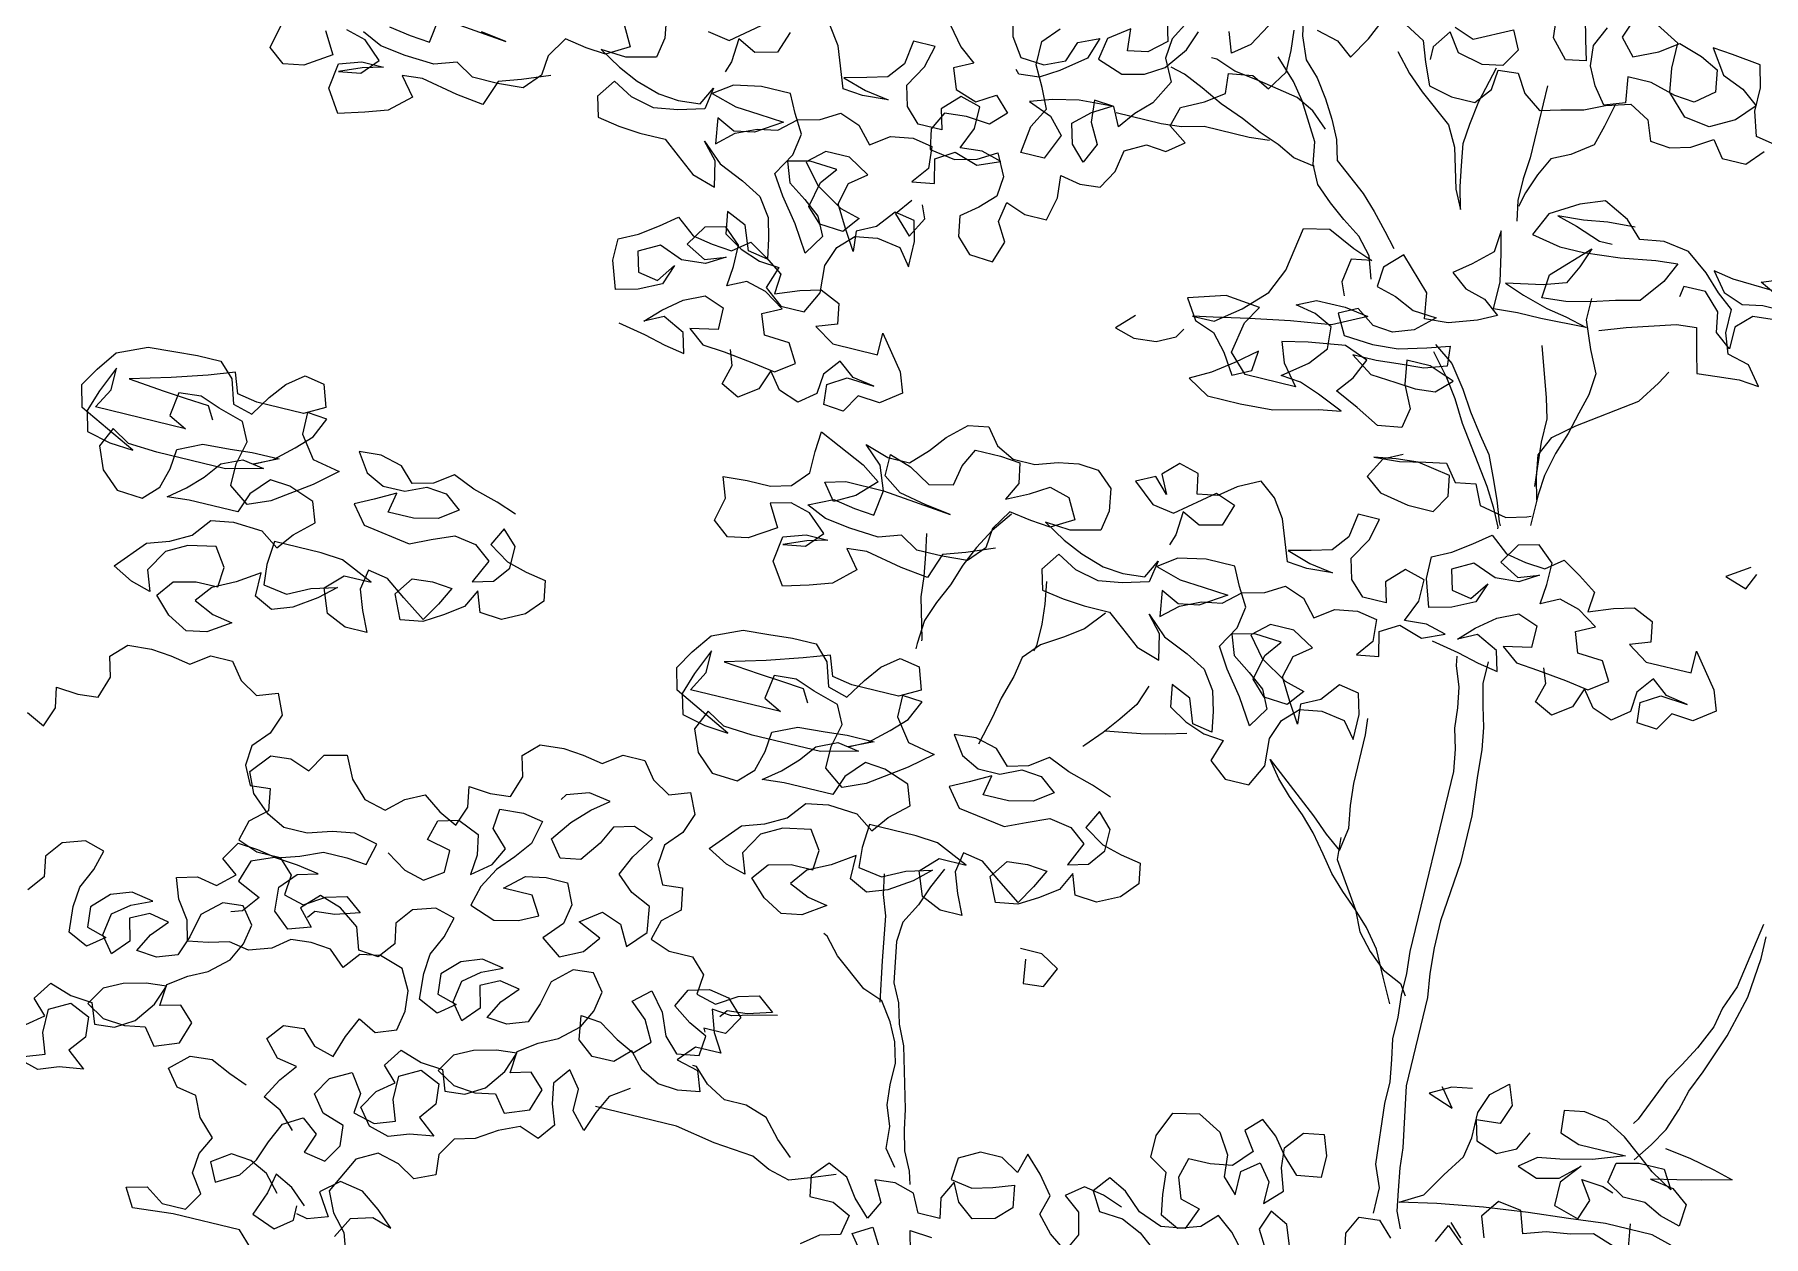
# Model space of a CAD drawing. Header units: inches. Extents: x 350994 to 353538, y 1581369 to 1583842.
# Drawn here: x 351456.239 to 351457.759, y 1582859.574 to 1582860.631 of the extents above; entities that cross this region are included whole.
import ezdxf

# ---------------------------------------------------------------- set-up
doc = ezdxf.new("R2010")
doc.units = ezdxf.units.IN
doc.header["$MEASUREMENT"] = 0
doc.linetypes.add('1', pattern=[0])
doc.layers.add('TREE', color=81, linetype='1')

# ---------------------------------------------------------------- blocks, each defined once
blk = doc.blocks.new('TREE_4')
at = {"color": 94}
for points in [[(-1063.2, 7664), (-1040, 7635), (-1014, 7614.8), (-1043, 7600.4), (-1031.4, 7568.5), (-996.8, 7556.9), (-967.8, 7574.3), (-944.7, 7551.1), (-967.9, 7528), (-1005.4, 7530.9), (-1040.1, 7528.1), (-1054.6, 7499.2), (-1048.9, 7467.4), (-1008.4, 7461.5), (-973.7, 7470.2), (-944.8, 7487.5), (-927.5, 7452.8), (-930.4, 7421), (-953.5, 7397.9), (-979.6, 7377.7), (-973.8, 7345.9), (-950.7, 7322.7), (-913.1, 7319.8), (-901.5, 7354.5), (-918.8, 7383.4), (-913, 7415.2), (-881.2, 7403.6), (-846.5, 7403.6), (-837.8, 7441.1), (-840.7, 7475.8), (-808.9, 7470), (-777.1, 7472.9), (-759.7, 7501.8), (-753.9, 7536.5), (-722.1, 7553.8), (-690.3, 7550.9), (-664.2, 7571.1), (-693.1, 7591.4), (-684.4, 7623.2), (-649.7, 7640.5), (-620.8, 7660.7), (-623.6, 7692.5), (-586.1, 7698.2), (-557.2, 7683.8), (-536.9, 7715.5), (-536.9, 7750.2), (-539.7, 7782)], [(-505, 7790.7), (-470.3, 7782), (-444.3, 7761.7), (-424.1, 7796.4), (-409.6, 7828.2)], [(-372, 7831), (-340.2, 7813.7), (-328.7, 7781.9), (-314.2, 7747.1), (-276.7, 7738.4), (-239.1, 7738.4), (-218.8, 7764.4), (-215.9, 7796.2), (-184.1, 7799.1), (-166.8, 7770.1), (-137.9, 7749.9), (-106, 7758.5), (-71.3, 7767.2), (-39.5, 7781.6), (-1.9, 7793.1), (29.9, 7775.7), (41.4, 7743.9), (73.2, 7741), (105, 7749.7), (136.8, 7769.9), (157, 7743.8), (194.6, 7743.8), (217.8, 7769.8)], [(232.3, 7784.2), (200.5, 7790), (188.9, 7827.6), (189, 7865.2), (180.3, 7899.9), (134.1, 7905.8), (102.3, 7908.7), (128.3, 7871.1), (162.9, 7856.6), (188.9, 7836.3), (162.9, 7807.4), (125.3, 7787.2), (84.8, 7793), (53, 7824.9), (47.3, 7862.5), (47.3, 7902.9), (9.8, 7923.2)], [(-27.8, 7923.3), (-39.4, 7891.5), (-16.3, 7865.4), (21.3, 7882.7), (50.2, 7902.9), (87.8, 7891.3), (116.7, 7876.9), (122.4, 7842.2), (93.5, 7819.1), (61.7, 7822), (21.2, 7833.6), (-16.3, 7833.6), (-10.6, 7793.1), (-42.4, 7781.6), (-62.6, 7807.6), (-77.1, 7836.6), (-79.9, 7868.4), (-65.4, 7900.2)], [(-103, 7908.9), (-94.4, 7874.2), (-85.7, 7842.3), (-117.5, 7836.6), (-143.5, 7865.5), (-146.4, 7900.2)], [(-296.8, 7845.4), (-265, 7833.8), (-207.1, 7862.7), (-192.7, 7833.8), (-210.1, 7804.9), (-241.9, 7799.1), (-282.4, 7807.8), (-302.6, 7836.8), (-322.8, 7807.9), (-322.9, 7787.6)], [(-736.4, 7750.4), (-727.7, 7718.6), (-753.8, 7695.5), (-785.6, 7689.8), (-788.4, 7724.4), (-820.3, 7701.3), (-826.1, 7666.7), (-785.6, 7652.2), (-750.9, 7660.8), (-722, 7678.1), (-695.9, 7712.8), (-684.3, 7744.6)], [(-580.2, 7779.2), (-600.5, 7744.5), (-626.5, 7724.3), (-638, 7756.1)], [(-704.5, 7756.2), (-721.9, 7724.4), (-724.8, 7692.6), (-707.5, 7657.9), (-727.8, 7620.3), (-751, 7597.2), (-771.2, 7571.2), (-785.6, 7600.1), (-817.4, 7603), (-814.6, 7568.3), (-797.3, 7536.5), (-811.8, 7504.7), (-834.9, 7527.9), (-843.5, 7559.7), (-817.5, 7582.8), (-788.5, 7600.1), (-840.6, 7597.3), (-881.1, 7588.6), (-915.8, 7577.1), (-878.2, 7562.6), (-855.1, 7536.6), (-872.5, 7496.1), (-910.1, 7496.1), (-904.2, 7539.5), (-886.9, 7571.3), (-901.3, 7603.1), (-918.6, 7634.9), (-918.6, 7672.5), (-895.4, 7698.5)], [(-973.5, 7704.4), (-964.8, 7669.7), (-944.6, 7640.7), (-907, 7637.8), (-875.2, 7652.2), (-863.6, 7684), (-831.8, 7698.5), (-843.4, 7663.8), (-881, 7634.9), (-910, 7617.6), (-941.8, 7614.7), (-947.5, 7620.5)], [(-531, 7808.1), (-525.3, 7776.3), (-510.8, 7741.5), (-487.7, 7718.4), (-467.5, 7689.5), (-450.2, 7660.5), (-435.8, 7631.6), (-427.1, 7599.8), (-375.1, 7559.3), (-352, 7536.1), (-328.9, 7510.1), (-308.7, 7486.9)], [(-374.9, 7787.7), (-348.9, 7758.7), (-322.9, 7735.6), (-270.9, 7695.1), (-253.6, 7663.2), (-236.3, 7599.6), (-221.9, 7570.7), (-230.5, 7605.4), (-236.3, 7637.2), (-242, 7671.9), (-239.1, 7703.7), (-233.3, 7741.3), (-218.8, 7799.1)], [(-134.9, 7790.4), (-135, 7674.7), (-138, 7640), (-138, 7605.3), (-132.2, 7573.5)], [(-25.1, 7787.4), (-33.8, 7749.8), (-42.5, 7718), (-74.3, 7694.9), (-103.2, 7680.5), (-117.7, 7651.6), (-129.3, 7619.8), (-135.1, 7596.6)], [(-331.9, 7432), (-343.4, 7466.7), (-366.5, 7492.8), (-395.4, 7513), (-421.4, 7533.3), (-447.4, 7556.4), (-461.8, 7585.4), (-467.6, 7620.1), (-502.2, 7677.9), (-522.4, 7704), (-554.2, 7735.8)], [(-456, 7643.2), (-482, 7666.3), (-510.9, 7680.8), (-542.7, 7686.6), (-577.4, 7692.5), (-615, 7698.3), (-646.8, 7709.9), (-655.4, 7709.9)], [(-458.9, 7582.5), (-493.6, 7588.3), (-522.5, 7602.8), (-554.3, 7614.4), (-586.1, 7628.9), (-623.7, 7643.3), (-658.4, 7660.7), (-690.2, 7675.2), (-713.3, 7681)], [(-1651.4, 7441.4), (-1694.8, 7424.1), (-1729.5, 7412.6), (-1744, 7372.1), (-1787.4, 7377.9), (-1845.2, 7389.6), (-1877, 7386.7), (-1853.9, 7357.8), (-1885.7, 7328.9), (-1920.4, 7317.3), (-1960.9, 7305.8), (-1984, 7340.5), (-1978.2, 7381), (-1943.5, 7392.5), (-1908.8, 7392.5), (-1940.6, 7383.9), (-1975.3, 7369.4), (-1940.6, 7375.2), (-1917.5, 7401.2), (-1946.4, 7427.2), (-1978.2, 7435.9)], [(-2010, 7427.3), (-1989.8, 7392.6), (-2030.3, 7366.6), (-2062.1, 7360.8), (-2088.1, 7381.1), (-2079.4, 7418.7)], [(-1842.2, 7487.9), (-1732.4, 7476.2), (-1772.8, 7482)], [(-1558.8, 7545.4), (-1541.5, 7513.6), (-1576.2, 7493.4), (-1608, 7496.3), (-1642.7, 7502.1), (-1663, 7470.3), (-1665.9, 7438.5), (-1689, 7412.5), (-1729.5, 7409.7), (-1770, 7409.7), (-1798.9, 7427.1), (-1833.6, 7415.6), (-1879.9, 7418.5), (-1920.3, 7424.3), (-1952.1, 7438.8)], [(-1914.5, 7456.1), (-1879.8, 7450.3), (-1848, 7447.4), (-1842.2, 7487.9)], [(-1498.1, 7574.3), (-1492.3, 7539.6), (-1498.1, 7507.8), (-1544.4, 7496.3), (-1584.9, 7499.2), (-1550.2, 7478.9), (-1518.4, 7464.4), (-1480.8, 7452.8), (-1449, 7449.9), (-1414.3, 7452.8), (-1399.9, 7481.7), (-1405.7, 7447), (-1446.2, 7435.5), (-1483.8, 7429.7), (-1521.3, 7438.4), (-1553.1, 7455.8), (-1573.4, 7426.9), (-1564.7, 7395.1), (-1530, 7389.3), (-1495.4, 7386.3), (-1454.9, 7386.3), (-1428.9, 7366), (-1400, 7342.9), (-1362.4, 7331.3), (-1371, 7371.8), (-1394.1, 7397.8), (-1362.4, 7368.9), (-1321.9, 7351.5), (-1290.1, 7334.1), (-1269.9, 7305.2), (-1261.3, 7273.4), (-1255.5, 7241.6), (-1287.3, 7247.4), (-1301.7, 7285), (-1333.5, 7299.5), (-1327.8, 7264.8), (-1298.9, 7247.4), (-1267.1, 7235.8), (-1235.3, 7232.9), (-1246.9, 7198.2), (-1218, 7175), (-1180.4, 7175), (-1163, 7209.7), (-1165.9, 7253), (-1154.3, 7284.8), (-1131.1, 7307.9), (-1096.4, 7313.7), (-1058.8, 7307.9), (-1038.6, 7281.8), (-1038.6, 7322.3), (-1047.2, 7354.1), (-1079, 7359.9), (-1102.2, 7331.1), (-1131.1, 7316.6), (-1128.3, 7284.8), (-1148.5, 7316.6), (-1168.7, 7351.4), (-1160, 7386), (-1133.9, 7406.3), (-1168.6, 7426.5), (-1206.2, 7426.6), (-1232.2, 7403.5), (-1206.2, 7371.6), (-1162.9, 7345.6), (-1131.1, 7336.9), (-1151.4, 7310.9), (-1188.9, 7313.8), (-1212.1, 7336.9), (-1203.3, 7377.4), (-1183.1, 7403.4), (-1226.4, 7406.3), (-1261.1, 7397.7), (-1249.6, 7365.9), (-1220.7, 7345.6), (-1194.7, 7325.4), (-1180.3, 7296.4), (-1200.6, 7264.6), (-1226.5, 7305.1), (-1255.4, 7342.8), (-1275.6, 7374.6), (-1255.4, 7409.3), (-1249.5, 7443.9), (-1266.9, 7472.9), (-1281.3, 7501.8), (-1327.6, 7501.8), (-1370.9, 7493.2), (-1399.9, 7473), (-1359.4, 7461.4), (-1321.8, 7458.5), (-1281.3, 7455.5), (-1321.8, 7429.6), (-1353.6, 7423.8), (-1382.5, 7438.3), (-1376.8, 7397.8), (-1350.8, 7420.9), (-1318.9, 7435.3), (-1287.1, 7441.1), (-1261.1, 7464.2), (-1226.4, 7472.8), (-1197.5, 7490.2), (-1165.7, 7478.6), (-1142.6, 7452.5), (-1113.6, 7472.7), (-1078.9, 7478.5), (-1047.1, 7472.7), (-1044.3, 7438), (-1064.5, 7412), (-1029.8, 7417.7), (-1038.5, 7455.3), (-1009.5, 7472.6), (-972, 7461), (-937.3, 7475.5), (-969, 7484.2), (-1003.7, 7481.3), (-989.3, 7516), (-989.2, 7550.7), (-1021, 7559.4), (-1047.1, 7533.4), (-1038.4, 7501.6), (-1076, 7501.6), (-1099.1, 7524.8), (-1107.8, 7556.6), (-1087.5, 7591.3), (-1078.8, 7625.9), (-1113.5, 7626), (-1119.3, 7588.4), (-1139.6, 7562.4), (-1171.4, 7553.7), (-1206.1, 7545.1), (-1168.5, 7533.5), (-1130.9, 7527.7), (-1171.4, 7524.8), (-1203.2, 7527.8), (-1226.3, 7591.4), (-1246.5, 7620.3)], [(-1428.7, 7565.5), (-1394, 7559.7), (-1336.1, 7605.9)], [(-1304.3, 7594.3), (-1315.9, 7559.7), (-1350.6, 7551), (-1379.5, 7565.5), (-1382.5, 7527.9), (-1388.3, 7510.6)], [(32.4, 7437.5), (72.9, 7451.9), (148.1, 7474.9), (179.9, 7477.8), (188.6, 7440.2), (197.2, 7408.4), (229, 7411.3), (263.7, 7414.1), (295.5, 7411.2), (272.4, 7440.1), (237.7, 7448.8), (226.2, 7480.7), (226.2, 7518.2), (200.2, 7538.5), (174.2, 7564.5), (139.6, 7590.6), (99.1, 7596.4), (61.5, 7590.7), (35.5, 7616.7), (-5, 7637), (-42.6, 7622.6), (-86, 7596.6), (-103.3, 7559), (-57.1, 7550.3), (-19.5, 7550.3), (38.3, 7556), (93.3, 7564.6), (128, 7567.5), (113.5, 7535.7), (84.5, 7498.1), (46.9, 7489.5), (9.3, 7478), (-28.2, 7469.3), (-65.8, 7466.5), (-62.9, 7504), (-7.9, 7558.9), (-19.5, 7527.1), (-34, 7498.2), (-68.7, 7486.7), (-126.5, 7475.2), (-94.8, 7463.6), (-54.3, 7452), (-22.5, 7446.2), (12.2, 7437.5), (-60.1, 7434.7), (-97.7, 7434.7), (-135.3, 7431.8), (-135.2, 7475.2), (-143.9, 7518.6), (-152.5, 7553.3), (-155.4, 7518.6), (-184.4, 7492.6), (-210.4, 7472.4), (-184.4, 7452.1), (-152.6, 7443.4), (-126.6, 7423.1), (-155.5, 7408.7), (-198.9, 7394.3), (-236.5, 7391.4), (-242.2, 7431.9), (-291.3, 7481.1), (-317.4, 7455.1), (-320.3, 7423.3), (-288.5, 7414.6), (-256.7, 7400.1), (-219.1, 7397.2), (-248.1, 7371.2), (-279.9, 7359.7), (-311.7, 7362.6), (-340.6, 7382.9), (-369.5, 7368.4), (-352.2, 7336.6), (-305.9, 7333.7), (-265.5, 7336.5), (-222.1, 7348.1), (-187.4, 7359.6), (-184.5, 7327.8), (-219.2, 7316.3), (-259.7, 7313.4), (-294.4, 7310.5), (-332, 7310.6), (-297.3, 7287.4), (-256.8, 7284.5), (-225, 7281.6), (-193.2, 7284.4), (-170.1, 7307.5), (-210.5, 7322), (-248.1, 7322.1), (-242.4, 7284.5), (-225.1, 7249.8), (-230.9, 7218), (-268.5, 7212.2), (-306, 7232.5), (-343.6, 7249.9), (-323.3, 7275.9), (-308.9, 7307.7), (-346.4, 7322.2), (-404.3, 7313.5), (-444.7, 7304.9), (-433.2, 7273.1), (-407.2, 7241.3), (-488.2, 7241.3), (-517.1, 7270.3), (-508.3, 7319.4), (-491, 7348.3), (-545.9, 7354.1), (-603.7, 7336.8), (-583.5, 7305), (-551.7, 7293.4), (-528.6, 7267.4), (-508.4, 7235.6), (-479.5, 7250), (-476.6, 7281.8), (-508.4, 7255.8), (-540.2, 7232.7), (-572, 7215.4), (-537.4, 7195.1), (-485.3, 7195.1), (-433.3, 7197.9), (-363.9, 7215.2), (-329.2, 7220.9), (-369.6, 7238.3), (-401.4, 7249.9), (-433.2, 7252.8), (-395.6, 7281.7), (-372.5, 7310.6), (-375.3, 7345.3), (-404.2, 7359.8), (-436, 7365.6), (-407.1, 7380), (-360.8, 7380), (-323.2, 7374.2), (-375.3, 7348.2), (-438.9, 7339.6), (-502.5, 7328.1), (-557.5, 7316.6), (-589.3, 7310.8), (-554.6, 7310.8), (-517, 7339.7), (-482.3, 7374.3), (-464.9, 7414.8), (-453.3, 7484.2), (-412.8, 7492.8), (-369.4, 7472.5), (-337.6, 7460.9), (-369.4, 7455.2), (-375.2, 7417.6), (-366.6, 7397.3)], [(-537, 7605.7), (-568.8, 7602.8), (-641.1, 7602.9), (-675.8, 7594.2), (-707.6, 7591.4), (-779.9, 7591.4)], [(49.9, 7608), (6.6, 7605.2), (-31, 7599.4), (-71.5, 7596.6), (-39.7, 7587.9), (0.8, 7573.4), (21, 7573.4)], [(281.2, 7561.6), (217.6, 7564.5), (185.8, 7570.3), (208.9, 7541.4), (240.7, 7529.8), (272.5, 7535.5), (307.2, 7535.5)], [(295.7, 7552.9), (261, 7570.2), (298.6, 7584.7)], [(298.5, 7518.2), (260.9, 7515.3), (237.8, 7492.2), (237.7, 7457.5), (211.7, 7477.8), (206, 7509.6), (180, 7535.6), (145.3, 7535.7), (142.4, 7518.3)], [(9.4, 7483.7), (9.3, 7449), (26.6, 7405.7), (43.9, 7370.9), (41, 7336.3), (32.3, 7304.5), (23.6, 7269.8), (12, 7235.1), (3.3, 7197.5), (0.4, 7165.7), (0.3, 7116.6)], [(0.4, 7157), (-8.3, 7191.7), (-14, 7226.4), (0.5, 7258.2), (32.3, 7284.2), (119.1, 7344.9), (142.3, 7379.5), (153.8, 7399.8)], [(-1057.6, 7383.5), (-1077.9, 7357.5), (-1049, 7328.6), (-1031.6, 7360.4), (-1040.3, 7380.6)], [(-48.6, 7394.2), (-22.6, 7316.1), (-14, 7284.3), (-14, 7246.7), (-11.1, 7209.1), (-8.3, 7177.3)], [(-210.5, 7356.7), (-178.7, 7333.6), (-152.7, 7298.8), (-132.5, 7267), (-109.4, 7235.2), (-89.2, 7209.2), (-74.8, 7177.3), (-60.3, 7142.6), (-48.8, 7110.8), (-45.9, 7105)], [(-210.5, 7345.2), (-181.6, 7310.4), (-161.4, 7281.5), (-141.2, 7246.8), (-80.6, 7160), (-63.3, 7131.1), (-48.8, 7102.1), (-48.8, 7099.3)], [(-676.1, 7290.7), (-702.1, 7264.7), (-670.3, 7256), (-635.6, 7258.8), (-606.7, 7273.2), (-598, 7287.7)], [(500.1, 6595.7), (482.6, 6491.6), (468.1, 6454), (462.3, 6422.2), (444.9, 6384.6), (427.6, 6352.9), (410.2, 6324), (381.2, 6254.6), (375.4, 6245.9)], [(-1458, 7090.7), (-1414.6, 7082), (-1379.9, 7073.3), (-1348.1, 7067.5), (-1356.8, 7099.3), (-1391.5, 7116.7), (-1420.4, 7102.3), (-1397.2, 7125.4), (-1368.3, 7148.5), (-1336.5, 7162.9), (-1304.7, 7151.3), (-1304.7, 7116.6), (-1348.1, 7108), (-1322.1, 7087.7), (-1287.4, 7084.8), (-1241.2, 7079), (-1203.6, 7073.2), (-1174.6, 7093.4), (-1192, 7122.3), (-1232.4, 7125.2), (-1244, 7157), (-1215, 7171.5), (-1246.8, 7191.7), (-1278.6, 7200.4), (-1307.6, 7186), (-1304.6, 7217.8), (-1304.6, 7252.5), (-1330.6, 7275.7), (-1362.4, 7267), (-1382.7, 7235.2), (-1350.9, 7217.9), (-1319.1, 7229.4), (-1348, 7212.1), (-1385.6, 7209.2), (-1423.2, 7223.7), (-1455, 7206.4), (-1446.3, 7174.6), (-1414.5, 7168.8), (-1394.3, 7197.7), (-1405.9, 7165.9), (-1440.6, 7148.5), (-1475.3, 7139.9), (-1489.7, 7183.3), (-1489.7, 7218), (-1460.7, 7232.4), (-1431.8, 7252.6), (-1405.8, 7272.8), (-1376.9, 7249.7), (-1345.1, 7243.9), (-1313.3, 7240.9), (-1287.2, 7261.2), (-1258.3, 7243.8), (-1229.5, 7223.5), (-1232.4, 7191.7), (-1194.8, 7206.1), (-1163, 7214.8), (-1131.2, 7200.3), (-1125.4, 7168.5), (-1157.2, 7157), (-1125.4, 7136.7), (-1053.2, 7136.6), (-1053.1, 7171.3), (-1012.7, 7119.2), (-1001.2, 7087.4), (-1033, 7064.3), (-1067.7, 7067.2), (-1085.1, 7038.3), (-1116.9, 7041.3), (-1119.7, 7073.1), (-1090.8, 7090.4), (-1047.4, 7087.5), (-1082.1, 7093.3), (-1108.1, 7113.5), (-1128.4, 7087.5), (-1131.3, 7055.7), (-1157.3, 7035.5), (-1189.1, 7047.1), (-1209.4, 7073.2), (-1220.9, 7041.4), (-1249.9, 7021.2), (-1278.8, 7035.6), (-1270.1, 7067.4), (-1278.7, 7090.6)], [(-219.3, 7177.5), (-248.3, 7163), (-265.6, 7131.3), (-239.6, 7111), (-193.4, 7102.3), (-152.9, 7102.2), (-135.5, 7131.1), (-141.3, 7162.9), (-193.3, 7171.7), (-228, 7168.8), (-262.7, 7163.1), (-222.2, 7165.9), (-181.8, 7174.5), (-149.9, 7180.3), (-129.7, 7154.3), (-97.9, 7160), (-83.5, 7128.2), (-40.1, 7119.5), (-8.3, 7128.1), (-2.5, 7131)], [(350.2, 7133.6), (315.5, 7110.5), (350.2, 7098.9), (361.8, 7124.9)], [(389.8, 6191), (410.1, 6219.9), (427.5, 6248.8), (439.1, 6283.5), (447.8, 6315.3), (462.3, 6349.9), (485.4, 6413.5), (494.1, 6445.3), (502.8, 6480), (508.7, 6543.6), (508.7, 6578.3)], [(-803.6, 6886), (-847, 6868.7), (-881.7, 6857.1), (-896.2, 6816.7), (-939.6, 6822.5), (-997.4, 6834.1), (-1029.2, 6831.3), (-1006.1, 6802.3), (-1037.9, 6773.4), (-1072.7, 6761.9), (-1113.1, 6750.4), (-1136.2, 6785.1), (-1130.4, 6825.6), (-1095.7, 6837.1), (-1061, 6837.1), (-1092.8, 6828.4), (-1127.5, 6814), (-1092.8, 6819.8), (-1069.7, 6845.8), (-1098.6, 6871.8), (-1130.4, 6880.5), (-1162.2, 6871.9), (-1142, 6837.1), (-1182.5, 6811.2), (-1214.3, 6805.4), (-1240.3, 6825.7), (-1231.6, 6863.2), (-1243.1, 6895.1), (-1205.5, 6897.9), (-1167.9, 6897.9), (-1136.1, 6906.5), (-1113, 6932.5), (-1112.9, 6967.2), (-1110, 6999), (-1078.2, 6984.5), (-1034.9, 6964.3), (-1006, 6944), (-1034.9, 6915.1), (-1066.7, 6897.8), (-1087, 6923.8), (-1055.1, 6932.5), (-994.4, 6932.4), (-884.6, 6920.8), (-925, 6926.6), (-968.4, 6935.3), (-997.3, 6955.6), (-997.3, 6990.2), (-962.6, 6978.7), (-927.9, 6958.4), (-890.3, 6967), (-884.5, 6998.8), (-870, 7027.7), (-829.5, 7027.7), (-797.7, 7024.8), (-792, 6993), (-806.5, 6964.1), (-771.8, 6981.4), (-742.8, 6998.7), (-711, 6990), (-693.7, 6958.2), (-728.4, 6938), (-760.2, 6940.9), (-794.9, 6946.7), (-815.2, 6914.9), (-818.1, 6883.1), (-841.3, 6857.1), (-881.7, 6854.3), (-922.2, 6854.3), (-951.1, 6871.7), (-985.8, 6860.1), (-1032.1, 6863.1), (-1072.6, 6868.9), (-1104.3, 6883.4), (-1066.7, 6900.7), (-1032.1, 6894.9), (-1000.3, 6891.9), (-994.4, 6932.4), (-1008.9, 6970), (-1037.7, 6996.1), (-1000.2, 6984.5), (-965.5, 6984.4), (-939.4, 7010.4), (-919.2, 7036.4), (-890.2, 7062.4), (-858.4, 7068.2), (-838.2, 7042.1), (-809.3, 7027.7), (-774.6, 7027.6), (-739.9, 7039.2), (-708.1, 7044.9), (-676.3, 7042), (-650.3, 7018.8), (-644.5, 6984.1), (-650.3, 6952.3), (-696.6, 6940.8), (-737.1, 6943.8), (-702.4, 6923.5), (-670.6, 6909), (-633.1, 6897.4), (-601.2, 6894.5), (-566.6, 6897.3), (-552.1, 6926.2), (-557.9, 6891.5), (-598.4, 6880), (-636, 6874.3), (-673.5, 6883), (-705.3, 6900.4), (-725.6, 6871.5), (-717, 6839.6), (-682.3, 6833.8), (-647.6, 6830.9), (-607.1, 6830.9), (-581.1, 6810.6), (-552.2, 6787.5), (-514.6, 6775.9), (-523.3, 6816.3), (-546.4, 6842.4), (-514.6, 6813.4), (-474.1, 6796.1), (-442.3, 6778.7), (-422.1, 6749.7), (-413.5, 6717.9), (-407.7, 6686.1), (-439.5, 6691.9), (-453.9, 6729.5), (-485.7, 6744), (-480, 6709.3), (-451.1, 6691.9), (-419.3, 6680.4), (-387.5, 6677.4), (-399.1, 6642.7), (-370.2, 6619.6), (-332.6, 6619.6), (-315.2, 6654.2), (-318.1, 6697.6), (-306.5, 6729.4), (-283.3, 6752.5), (-248.6, 6758.3), (-211.1, 6752.4), (-190.8, 6726.4), (-190.8, 6766.9), (-199.4, 6798.7), (-231.2, 6804.5), (-254.4, 6775.6), (-283.3, 6761.2), (-280.5, 6729.4), (-300.7, 6761.2), (-320.9, 6795.9), (-312.2, 6830.6), (-286.1, 6850.8), (-320.8, 6871.1), (-358.4, 6871.1), (-384.4, 6848), (-358.5, 6816.2), (-315.1, 6790.1), (-283.3, 6781.4), (-303.6, 6755.4), (-341.2, 6758.3), (-364.3, 6781.5), (-355.6, 6822), (-335.3, 6848), (-378.7, 6850.9), (-413.4, 6842.3), (-401.8, 6810.4), (-372.9, 6790.2), (-346.9, 6769.9), (-332.5, 6741), (-352.8, 6709.2), (-378.8, 6749.7), (-407.6, 6787.3), (-427.8, 6819.1), (-407.6, 6853.8), (-401.8, 6888.5), (-419.1, 6917.4), (-433.5, 6946.4), (-479.8, 6946.4), (-523.1, 6937.8), (-552.1, 6917.6), (-511.6, 6906), (-474, 6903), (-433.5, 6900.1), (-474.1, 6874.1), (-505.9, 6868.4), (-534.8, 6882.8), (-529, 6842.4), (-503, 6865.5), (-471.2, 6879.9), (-439.3, 6885.7), (-413.3, 6908.8), (-378.6, 6917.4), (-349.7, 6934.7), (-317.9, 6923.1), (-294.8, 6897.1), (-265.8, 6917.3), (-231.1, 6923), (-199.3, 6917.2), (-196.5, 6882.5), (-216.7, 6856.5), (-182, 6862.3), (-190.7, 6899.9), (-161.8, 6917.2), (-124.2, 6905.6), (-89.5, 6920), (-121.3, 6928.7), (-156, 6925.9), (-141.5, 6960.6), (-141.4, 6995.2), (-173.2, 7004), (-199.3, 6978), (-190.6, 6946.1), (-228.2, 6946.2), (-251.3, 6969.3), (-260, 7001.1), (-239.7, 7035.8), (-231, 7070.5), (-265.7, 7070.5), (-271.5, 7033), (-291.8, 7007), (-323.6, 6998.3), (-358.3, 6989.7), (-320.7, 6978.1), (-283.1, 6972.2), (-323.6, 6969.4), (-355.4, 6972.3), (-378.5, 7035.9), (-398.7, 7064.9), (-424.7, 7085.1), (-459.4, 7067.8), (-485.5, 7047.6), (-517.3, 7041.9), (-523, 7073.7), (-554.8, 7082.4), (-578, 7059.3), (-563.5, 7030.3), (-586.6, 7053.5), (-615.6, 7039.1), (-580.9, 7010.1), (-546.2, 7004.3), (-488.3, 7050.5), (-456.6, 7038.9), (-468.1, 7004.2), (-502.9, 6995.6), (-531.8, 7010.1), (-534.7, 6972.5), (-540.5, 6955.1)], [(-106.8, 6905.6), (-63.5, 6896.9), (-28.8, 6888.2), (3, 6882.4), (-5.6, 6914.2), (-40.3, 6931.5), (-69.2, 6917.1), (-46.1, 6940.2), (-17.1, 6963.3), (14.7, 6977.8), (46.5, 6966.2), (46.4, 6931.5), (3.1, 6922.8), (29.1, 6902.6), (63.8, 6899.6), (110, 6893.8), (147.6, 6888), (176.5, 6908.2), (159.2, 6937.1), (118.7, 6940.1), (107.2, 6971.9), (136.1, 6986.3), (104.3, 7006.6), (72.5, 7015.3), (43.6, 7000.9), (46.5, 7032.7), (46.6, 7067.4), (20.6, 7090.5), (-11.3, 7081.9), (-31.5, 7050.1), (0.3, 7032.7), (32.1, 7044.2), (3.2, 7026.9), (-34.4, 7024.1), (-72, 7038.6), (-103.8, 7021.2), (-95.2, 6989.4), (-63.4, 6983.6), (-43.1, 7012.5), (-54.7, 6980.7), (-89.4, 6963.4), (-124.1, 6954.8), (-138.5, 6998.1), (-138.5, 7032.8), (-109.6, 7047.3), (-80.7, 7067.5), (-54.6, 7087.7), (-25.7, 7064.5), (6.1, 7058.7), (37.9, 7055.8), (63.9, 7076), (92.8, 7058.6), (121.7, 7038.4), (118.8, 7006.6), (156.4, 7021), (188.2, 7029.6), (220, 7015.2), (225.7, 6983.3), (193.9, 6971.8), (225.7, 6951.5), (298, 6951.5), (298, 6986.2), (338.5, 6934.1), (350, 6902.3), (318.2, 6879.2), (283.5, 6882.1), (266.1, 6853.2), (234.3, 6856.1), (231.4, 6887.9), (260.4, 6905.3), (303.7, 6902.3), (269, 6908.1), (243, 6928.4), (222.8, 6902.4), (219.9, 6870.6), (193.8, 6850.4), (162, 6862), (141.8, 6888), (130.2, 6856.2), (101.3, 6836), (72.4, 6850.5), (81.1, 6882.3), (72.4, 6905.4)], [(-792, 6943.8), (-815.2, 6912), (-832.6, 6880.2), (-847.1, 6848.4), (-858.6, 6813.8), (-873.1, 6782), (-884.7, 6750.2), (-887.7, 6712.6), (-887.7, 6703.9)], [(-1544.7, 6761.9), (-1576.5, 6773.5), (-1617, 6785.1), (-1651.6, 6799.6), (-1680.6, 6779.4), (-1712.4, 6770.8), (-1735.5, 6793.9), (-1770.2, 6802.6), (-1804.9, 6799.8), (-1784.7, 6770.8), (-1755.8, 6756.4), (-1721.1, 6756.3), (-1689.3, 6770.8), (-1657.5, 6767.8), (-1631.5, 6747.6), (-1660.4, 6727.4), (-1698, 6718.7), (-1738.5, 6718.8), (-1732.6, 6750.6), (-1764.5, 6733.2), (-1793.4, 6718.8), (-1770.3, 6689.9), (-1695.1, 6678.2), (-1663.3, 6692.7), (-1628.6, 6707.1), (-1593.9, 6701.3), (-1567.9, 6681), (-1585.3, 6643.4), (-1553.5, 6652.1), (-1533.2, 6678.1), (-1533.2, 6712.8), (-1556.3, 6735.9), (-1570.8, 6707), (-1539, 6686.8), (-1507.2, 6678.1), (-1475.4, 6672.3), (-1469.6, 6640.4), (-1492.8, 6614.4), (-1527.5, 6597.1), (-1562.2, 6600.1), (-1573.7, 6631.9), (-1588.2, 6603), (-1617.1, 6582.8), (-1646.1, 6565.4), (-1680.8, 6559.7), (-1698.1, 6597.3), (-1677.8, 6626.2), (-1646, 6629), (-1614.2, 6626.1), (-1628.7, 6597.2), (-1646.1, 6568.3), (-1683.6, 6594.4), (-1715.4, 6617.5), (-1747.2, 6623.4), (-1753, 6591.6), (-1741.5, 6559.7), (-1727.1, 6527.9), (-1761.8, 6528), (-1793.6, 6542.4), (-1808, 6580), (-1781.9, 6606), (-1738.6, 6606), (-1790.6, 6629.2), (-1825.3, 6632.1), (-1900.5, 6632.2), (-1903.4, 6594.6), (-1900.5, 6562.8), (-1862.9, 6557), (-1828.2, 6574.3), (-1787.7, 6585.8), (-1813.8, 6562.7), (-1848.5, 6539.6), (-1880.3, 6528.1), (-1909.2, 6542.5), (-1909.2, 6580.1), (-1943.9, 6557), (-1978.6, 6539.7), (-1998.9, 6513.7), (-1967.1, 6499.2), (-1935.3, 6493.4), (-1970, 6470.3), (-2001.8, 6464.6), (-2033.6, 6481.9), (-2059.6, 6508), (-2039.3, 6534), (-2004.6, 6542.6), (-1969.9, 6542.6), (-1967, 6574.4), (-1987.2, 6603.3), (-2030.6, 6594.7), (-2062.4, 6577.4), (-2082.7, 6542.7), (-2071.1, 6510.9), (-2102.9, 6519.6), (-2134.7, 6537), (-2094.2, 6583.2), (-2059.5, 6594.7), (-2027.7, 6612), (-2004.5, 6640.9), (-1969.8, 6646.7), (-1923.6, 6643.8), (-1894.7, 6623.5), (-1874.4, 6649.5), (-1845.5, 6675.5), (-1857, 6707.3), (-1897.5, 6721.8), (-1929.3, 6724.7), (-1955.3, 6695.8), (-1966.9, 6664), (-2045, 6664.1), (-2079.7, 6661.2), (-2053.6, 6681.5), (-2030.5, 6704.6), (-2010.2, 6730.6), (-1978.4, 6745), (-1943.7, 6739.2), (-2001.6, 6724.8), (-2111.4, 6724.9), (-2157.7, 6727.8), (-2186.6, 6745.2), (-2201.1, 6713.4), (-2186.6, 6678.7), (-2157.8, 6652.6), (-2117.3, 6649.7), (-2094.1, 6672.8), (-2085.4, 6704.6), (-2082.5, 6736.4), (-2044.9, 6753.7), (-2001.5, 6756.6), (-1966.8, 6759.4), (-1923.5, 6759.4), (-1961.1, 6742.1), (-1932.1, 6756.5), (-1903.2, 6782.5), (-1880.1, 6805.6), (-1865.6, 6837.4), (-1897.4, 6840.3), (-1897.4, 6805.6), (-1871.4, 6770.9), (-1828, 6762.2), (-1862.8, 6733.3), (-1920.6, 6692.9), (-1955.3, 6678.5), (-1987.1, 6701.6), (-1987.1, 6736.3), (-1978.4, 6773.9), (-1992.8, 6802.8), (-2033.3, 6814.4), (-2065.1, 6826), (-2099.8, 6823.2), (-2105.6, 6785.6), (-2076.7, 6771.1), (-2221.3, 6771.2), (-2203.9, 6803), (-2203.8, 6837.7), (-2221.2, 6797.3), (-2232.8, 6762.6), (-2224.2, 6730.8), (-2186.6, 6722.1), (-2149, 6719.1), (-2241.5, 6765.5), (-2250.1, 6800.2), (-2232.8, 6829.1), (-2209.6, 6860.9), (-2163.3, 6881.1), (-2122.9, 6883.9), (-2085.3, 6886.8), (-2047.7, 6886.7), (-2024.6, 6863.6), (-2013, 6826), (-1981.2, 6817.3), (-1961, 6849.1), (-1940.7, 6875.1), (-1914.7, 6895.3), (-1882.9, 6889.5), (-1871.3, 6854.8), (-1903.2, 6837.4), (-1978.3, 6837.5), (-2010.1, 6843.3), (-2021.7, 6875.1), (-2062.2, 6860.7), (-2117.1, 6843.4), (-2180.7, 6826.1), (-2122.9, 6820.3), (-2088.2, 6817.4), (-2050.6, 6814.5), (-2039.1, 6794.2)], [(13.8, 6015), (13.8, 6055.4), (-0.6, 6090.1), (-9.2, 6185.6), (-9.2, 6220.3), (-14.9, 6255), (-20.7, 6286.8), (-20.6, 6321.5), (-23.5, 6356.2), (-23.5, 6390.9), (-26.3, 6425.6), (-26, 6714.7), (-31.8, 6749.4), (-40.4, 6781.2), (-43.3, 6813), (-49.1, 6844.8), (-60.6, 6876.6), (-63.5, 6891.1)], [(-14.3, 6893.9), (-14.3, 6859.2), (-5.7, 6824.5), (2.9, 6792.7), (8.7, 6758), (11.5, 6717.5), (17.3, 6653.9), (17.2, 6578.8), (8.4, 6483.4), (8.4, 6440), (11.3, 6399.5), (17, 6361.9), (16.9, 6220.2), (34.1, 6124.8), (37, 6093), (42.7, 6058.3), (48.5, 6026.5), (60, 6000.5)], [(-913.5, 6883.2), (-907.8, 6851.4), (-902, 6816.7), (-899.2, 6784.9), (-881.9, 6721.3), (-881.9, 6718.4)], [(-714, 6854.1), (-708.3, 6819.4), (-705.4, 6787.6), (-705.5, 6752.9), (-708.4, 6744.2)], [(-612.9, 6828), (-638.9, 6796.2), (-667.9, 6776), (-699.7, 6755.8), (-722.8, 6729.8), (-728.6, 6698), (-740.2, 6660.4), (-746.1, 6628.6), (-757.7, 6582.4)], [(-38, 6338.8), (-58.2, 6376.4), (-78.4, 6416.9), (-101.5, 6445.9), (-124.6, 6469), (-150.6, 6492.2), (-173.7, 6515.3), (-193.9, 6541.4), (-217, 6570.3), (-240.1, 6593.4), (-266.1, 6616.6), (-289.2, 6639.8), (-309.4, 6665.8), (-222.8, 6596.3), (-196.8, 6573.2), (-170.8, 6552.9), (-164.9, 6590.5), (-170.7, 6625.2), (-173.6, 6659.9), (-173.5, 6738), (-176.3, 6764)], [(-520.4, 6732.5), (-532, 6700.7), (-552.3, 6671.8), (-572.6, 6645.8), (-595.7, 6619.8), (-598.6, 6616.9)], [(-538, 6550.4), (-569.7, 6561.9), (-610.2, 6573.5), (-644.9, 6588), (-673.8, 6567.8), (-705.6, 6559.2), (-728.8, 6582.3), (-763.4, 6591), (-798.1, 6588.2), (-777.9, 6559.2), (-749, 6544.8), (-714.3, 6544.7), (-682.5, 6559.2), (-650.7, 6556.2), (-624.7, 6536), (-653.6, 6515.8), (-691.2, 6507.1), (-731.7, 6507.2), (-725.9, 6539), (-757.7, 6521.6), (-786.6, 6507.2), (-763.5, 6478.3), (-688.4, 6466.6), (-656.6, 6481.1), (-621.9, 6495.5), (-587.2, 6489.7), (-561.2, 6469.4), (-578.5, 6431.8), (-546.7, 6440.5), (-526.5, 6466.5), (-526.4, 6501.2), (-549.5, 6524.3), (-564, 6495.4), (-532.2, 6475.2), (-500.4, 6466.5), (-468.6, 6460.7), (-462.9, 6428.8), (-486, 6402.8), (-520.8, 6385.5), (-555.5, 6388.5), (-567, 6420.3), (-581.5, 6391.4), (-610.4, 6371.2), (-639.3, 6353.8), (-674, 6348.1), (-691.3, 6385.7), (-671.1, 6414.6), (-639.3, 6417.4), (-607.5, 6414.5), (-622, 6385.6), (-639.3, 6356.7), (-676.9, 6382.8), (-708.7, 6405.9), (-740.5, 6411.8), (-746.3, 6380), (-734.7, 6348.1), (-720.3, 6316.3), (-755, 6316.4), (-786.8, 6330.8), (-801.2, 6368.4), (-775.2, 6394.4), (-731.8, 6394.4), (-783.8, 6417.6), (-818.5, 6420.5), (-893.7, 6420.6), (-896.6, 6383), (-893.8, 6351.2), (-856.2, 6345.4), (-821.5, 6362.7), (-781, 6374.2), (-807, 6351.1), (-841.7, 6328), (-873.6, 6316.5), (-902.5, 6330.9), (-902.4, 6368.5), (-937.1, 6345.4), (-971.9, 6328.1), (-992.1, 6302.1), (-960.3, 6287.6), (-928.5, 6281.8), (-963.2, 6258.7), (-995.1, 6253), (-1026.8, 6270.3), (-1052.8, 6296.4), (-1032.6, 6322.4), (-997.9, 6331), (-963.2, 6331), (-960.3, 6362.8), (-980.5, 6391.7), (-1023.8, 6383.1), (-1055.7, 6365.8), (-1075.9, 6331.1), (-1064.4, 6299.3), (-1096.2, 6308), (-1128, 6325.4), (-1087.5, 6371.6), (-1052.8, 6383.1), (-1020.9, 6400.4), (-997.8, 6429.3), (-963.1, 6435.1), (-916.8, 6432.2), (-887.9, 6411.9), (-867.7, 6437.9), (-838.7, 6463.9), (-850.3, 6495.7), (-890.7, 6510.2), (-922.5, 6513.1), (-948.6, 6484.2), (-960.2, 6452.4), (-1038.2, 6452.5), (-1072.9, 6449.6), (-1046.9, 6469.9), (-1023.7, 6493), (-1003.5, 6519), (-971.7, 6533.4), (-937, 6527.6), (-994.8, 6513.2), (-1104.7, 6513.3), (-1150.9, 6516.2), (-1179.8, 6533.6), (-1194.3, 6501.8), (-1179.9, 6467.1), (-1151, 6441), (-1110.5, 6438.1), (-1087.4, 6461.2), (-1078.7, 6493), (-1075.8, 6524.8), (-1038.2, 6542.1), (-994.8, 6545), (-960.1, 6547.8), (-916.7, 6547.8), (-954.3, 6530.5), (-925.4, 6544.9), (-896.5, 6570.9), (-873.3, 6594), (-858.8, 6625.8), (-890.6, 6628.7), (-890.7, 6594), (-864.7, 6559.3), (-821.3, 6550.6), (-856, 6521.7), (-913.9, 6481.3), (-948.6, 6466.9), (-980.4, 6490), (-980.3, 6524.7), (-971.6, 6562.3), (-986.1, 6591.2), (-1026.5, 6602.8), (-1058.3, 6614.4), (-1093, 6611.6), (-1098.8, 6574), (-1069.9, 6559.5), (-1214.5, 6559.6), (-1197.1, 6591.4), (-1197.1, 6626.1), (-1214.5, 6585.7), (-1226.1, 6551), (-1217.4, 6519.2), (-1179.9, 6510.5), (-1142.3, 6507.5), (-1234.8, 6553.9), (-1243.4, 6588.6), (-1226, 6617.5), (-1202.9, 6649.3), (-1156.6, 6669.5), (-1116.1, 6672.3), (-1078.5, 6675.2), (-1040.9, 6675.1), (-1017.8, 6652), (-1006.3, 6614.4), (-974.5, 6605.7), (-954.2, 6637.5), (-934, 6663.5), (-907.9, 6683.7), (-876.1, 6677.9), (-864.6, 6643.2), (-896.4, 6625.9), (-971.6, 6625.9), (-1003.4, 6631.7), (-1014.9, 6663.5), (-1055.4, 6649.1), (-1110.4, 6631.8), (-1174, 6614.5), (-1116.2, 6608.7), (-1081.5, 6605.8), (-1043.9, 6602.9), (-1032.3, 6582.6)], [(-445.3, 6674.6), (-477.1, 6665.9), (-514.7, 6657.3), (-549.4, 6651.6), (-569.7, 6648.7)], [(-173.6, 6573.1), (-170.8, 6538.5), (-124.6, 6469), (-110.1, 6437.2), (-87, 6411.2), (-61, 6388), (-29.2, 6373.5), (-17.7, 6356.2)], [(-2212.5, 6282.4), (-2183.6, 6267.9), (-2172, 6299.7), (-2177.7, 6331.5), (-2143.1, 6328.6), (-2111.2, 6331.4), (-2099.7, 6366.1), (-2108.3, 6397.9), (-2085.1, 6421.1), (-2047.6, 6423.9), (-2015.8, 6421), (-1984, 6415.2), (-1955, 6435.4), (-1920.3, 6435.4), (-1900.1, 6409.3), (-1871.2, 6391.9), (-1839.4, 6403.5), (-1825, 6371.7), (-1836.6, 6339.9), (-1859.7, 6313.9), (-1862.6, 6282.1), (-1848.2, 6253.1), (-1816.4, 6256), (-1810.7, 6221.3), (-1836.7, 6198.2), (-1845.4, 6166.4), (-1813.6, 6154.8), (-1776, 6154.8), (-1752.9, 6131.6), (-1755.8, 6099.8), (-1724, 6091.1), (-1692.2, 6111.3), (-1660.4, 6120), (-1634.4, 6099.7), (-1672, 6088.2), (-1703.8, 6085.3), (-1712.5, 6073.8)], [(-1657.6, 5744.7), (-1683.6, 5770.7), (-1712.5, 5785.2), (-1695.1, 5817), (-1674.9, 5843), (-1706.7, 5848.8), (-1729.8, 5874.9), (-1709.5, 5900.9), (-1677.7, 5903.7), (-1654.6, 5880.6), (-1622.8, 5871.9), (-1611.2, 5906.6), (-1596.7, 5938.4), (-1567.8, 5923.9), (-1536, 5935.4), (-1530.2, 5967.2), (-1533.1, 5999), (-1550.4, 6030.8), (-1588, 6042.4), (-1619.8, 6036.7), (-1640, 6010.7), (-1666, 6033.8), (-1697.8, 6036.8), (-1729.6, 6033.9), (-1755.7, 6013.7), (-1790.4, 6002.2), (-1822.2, 6008), (-1854, 5999.3), (-1885.8, 5993.6), (-1894.5, 6025.4), (-1914.7, 6054.3), (-1926.2, 6086.1), (-1894.4, 6094.8), (-1862.6, 6089), (-1836.6, 6112.1), (-1862.6, 6132.3), (-1845.2, 6161.2), (-1813.4, 6158.3), (-1781.6, 6152.5), (-1746.9, 6164), (-1712.2, 6178.4), (-1674.6, 6178.4), (-1642.8, 6175.5), (-1634.1, 6210.2), (-1671.6, 6218.9), (-1706.4, 6213.1), (-1743.9, 6201.6), (-1781.5, 6201.6), (-1810.4, 6216.1), (-1839.3, 6242.2), (-1853.8, 6274), (-1827.7, 6305.8), (-1795.9, 6308.6), (-1764.1, 6297), (-1746.7, 6325.9), (-1712, 6334.6), (-1694.7, 6299.9), (-1668.7, 6273.8), (-1634, 6265.1), (-1608, 6288.2), (-1579.1, 6302.7), (-1550.2, 6282.4), (-1521.3, 6267.9), (-1509.7, 6299.7), (-1515.4, 6331.5), (-1480.7, 6328.6), (-1448.9, 6331.4), (-1437.3, 6366.1), (-1446, 6397.9), (-1422.8, 6421.1), (-1385.2, 6423.9), (-1353.4, 6421), (-1321.6, 6415.2), (-1292.7, 6435.4), (-1258, 6435.4), (-1237.8, 6409.3), (-1208.9, 6391.9), (-1177.1, 6403.5), (-1162.6, 6371.7), (-1174.2, 6339.9), (-1197.4, 6313.9), (-1200.3, 6282.1), (-1185.9, 6253.1), (-1154.1, 6256), (-1148.3, 6221.3), (-1174.4, 6198.2), (-1183.1, 6166.4), (-1151.3, 6154.8), (-1113.7, 6154.8), (-1090.6, 6131.6), (-1093.5, 6099.8), (-1061.7, 6091.1), (-1029.9, 6111.3), (-998.1, 6120), (-972.1, 6099.7), (-1009.7, 6088.2), (-1041.5, 6085.3), (-1050.2, 6073.8)], [(-763.6, 6380), (-778.1, 6348.2), (-789.7, 6316.4), (-807.1, 6284.6), (-810, 6252.8), (-798.5, 6189.2), (-784.1, 6160.3), (-775.4, 6128.4), (-761, 6096.6), (-735.1, 6001.2), (-729.3, 5969.4), (-720.7, 5937.6), (-706.2, 5908.6), (-700.5, 5888.4)], [(-1613.8, 6201.5), (-1582.1, 6181.2), (-1550.3, 6172.5), (-1521.3, 6192.7), (-1521.3, 6227.4), (-1558.9, 6236.1), (-1550.2, 6267.9), (-1518.4, 6276.6), (-1483.7, 6262.1), (-1477.9, 6230.3), (-1480.8, 6198.5), (-1451.9, 6221.6), (-1437.4, 6250.5), (-1463.4, 6276.5), (-1460.5, 6308.3), (-1422.9, 6311.2), (-1391.1, 6305.4), (-1399.8, 6267.8), (-1420.1, 6241.8), (-1443.2, 6215.8), (-1460.6, 6184), (-1469.3, 6152.2), (-1428.9, 6137.7), (-1391.3, 6146.4), (-1362.3, 6160.8), (-1379.7, 6189.7), (-1425.9, 6189.8), (-1397, 6215.7), (-1365.2, 6221.5), (-1330.5, 6221.5), (-1316, 6189.7), (-1321.9, 6157.9), (-1347.9, 6129), (-1316.1, 6105.8), (-1281.4, 6123.1), (-1261.1, 6149.1), (-1298.7, 6166.5), (-1266.9, 6189.6), (-1235.1, 6178), (-1217.8, 6146.2), (-1191.7, 6175.1), (-1197.5, 6215.6), (-1229.3, 6230), (-1255.3, 6253.2), (-1240.8, 6285), (-1217.6, 6319.7), (-1249.4, 6331.3), (-1281.2, 6322.6), (-1295.7, 6293.7), (-1318.9, 6261.9), (-1350.7, 6256.2), (-1370.9, 6282.2), (-1347.7, 6314), (-1321.7, 6340), (-1295.7, 6360.2), (-1330.3, 6366), (-1365, 6354.5), (-1370.8, 6345.8)], [(-853.3, 6351.1), (-847.5, 6319.3), (-836, 6287.5), (-824.5, 6218.1), (-813, 6154.5)], [(-607.6, 6272.9), (-601.9, 6235.3), (-570, 6238.1), (-555.6, 6269.9), (-584.5, 6287.3), (-619.2, 6287.3)], [(-729.4, 5908.7), (-749.6, 5934.7), (-752.4, 5969.4), (-764, 6001.2), (-766.8, 6033), (-766.8, 6067.7), (-775.5, 6099.5), (-789.9, 6128.5), (-810.1, 6157.4), (-841.9, 6169), (-893.9, 6209.5), (-917, 6235.5), (-922.8, 6238.4)], [(444.7, 6084), (369.5, 6084), (311.7, 6078.3), (248, 6072.6), (178.6, 6064), (106.3, 6052.5), (48.5, 6040.9), (83.2, 6061.2), (106.4, 6098.7), (129.6, 6133.4), (135.4, 6165.2), (135.4, 6205.7), (147, 6237.5), (173, 6260.6), (184.6, 6228.8), (173, 6197), (135.4, 6194.1), (144, 6162.3), (178.7, 6150.7), (207.6, 6165.1), (222.1, 6194)], [(118.1, 6240.4), (86.3, 6234.6), (54.5, 6217.3), (94.9, 6202.8), (74.7, 6228.9), (71.8, 6231.8)], [(433.2, 6219.9), (473.7, 6214), (514.2, 6205.3), (546, 6196.6), (499.7, 6185.1), (462.1, 6176.5), (421.6, 6167.8), (459.2, 6162), (485.2, 6141.7), (482.3, 6107), (450.5, 6115.8), (421.6, 6130.2), (386.9, 6130.3), (358, 6147.6), (363.8, 6179.4), (398.5, 6188.1), (439, 6188), (456.3, 6159.1), (421.6, 6179.4), (392.7, 6202.5), (366.7, 6222.8), (334.9, 6240.2), (297.4, 6246), (265.5, 6240.2), (268.4, 6205.5), (300.2, 6194), (375.4, 6193.9), (326.2, 6176.6), (277, 6165.1), (242.3, 6159.3), (216.3, 6139.1), (248.1, 6127.5), (282.8, 6136.1), (311.7, 6162.1), (285.7, 6130.4), (285.6, 6092.8), (326.1, 6081.2), (337.7, 6113), (317.5, 6141.9), (352.2, 6139), (369.5, 6133.2)], [(-1657.7, 5643.5), (-1680.8, 5669.6), (-1709.7, 5684), (-1741.5, 5687), (-1770.5, 5666.7), (-1756, 5637.8), (-1721.3, 5658), (-1701, 5686.9), (-1689.5, 5718.7), (-1675, 5750.5), (-1646, 5767.8), (-1620, 5747.6), (-1631.6, 5715.8), (-1596.9, 5710), (-1579.6, 5738.8), (-1582.4, 5770.7), (-1617.1, 5782.3), (-1637.3, 5808.3), (-1620, 5837.2), (-1588.1, 5854.5), (-1567.9, 5825.6), (-1570.8, 5793.8), (-1536.2, 5785.1), (-1504.3, 5796.6), (-1515.9, 5828.4), (-1515.8, 5866), (-1484, 5883.3), (-1452.2, 5868.8), (-1449.4, 5837), (-1469.6, 5811), (-1440.7, 5787.9), (-1478.3, 5782.1), (-1510.1, 5770.6), (-1541.9, 5779.3), (-1562.2, 5805.3), (-1544.8, 5834.2), (-1518.7, 5854.4), (-1541.9, 5877.6), (-1521.6, 5906.5), (-1486.9, 5894.9), (-1452.2, 5892), (-1440.7, 5860.2), (-1408.9, 5863), (-1379.9, 5880.3), (-1356.8, 5912.1), (-1345.2, 5943.9), (-1377, 5941.1), (-1411.7, 5932.4), (-1440.6, 5918), (-1458, 5889.1), (-1429.1, 5871.7), (-1394.4, 5868.8), (-1362.6, 5874.5), (-1342.4, 5848.5), (-1304.8, 5862.9), (-1293.2, 5897.6), (-1316.3, 5920.8), (-1348.1, 5912.1), (-1345.2, 5946.8), (-1316.3, 5967), (-1287.3, 5981.5), (-1258.4, 6007.4), (-1243.9, 6036.3), (-1238.1, 6068.1), (-1258.3, 6094.2), (-1290.1, 6091.3), (-1319.1, 6065.3), (-1327.8, 6027.7), (-1339.4, 5996), (-1371.2, 5984.4), (-1403, 5987.3), (-1388.5, 6016.2), (-1365.3, 6042.2), (-1397.1, 6048.1), (-1426.1, 6033.6), (-1417.4, 5998.9), (-1440.6, 5972.9), (-1460.8, 5999), (-1455, 6033.6), (-1428.9, 6053.9), (-1397.1, 6068.3), (-1431.8, 6074.1), (-1463.6, 6062.6), (-1489.7, 6036.6), (-1486.8, 6004.8), (-1455, 5996.1), (-1481, 5975.8), (-1512.8, 5990.3), (-1515.7, 6030.8), (-1512.8, 6062.6), (-1498.3, 6094.4), (-1489.6, 6126.2), (-1521.4, 6134.9), (-1556.1, 6123.4), (-1576.3, 6097.4), (-1570.6, 6065.6), (-1590.9, 6039.6), (-1622.7, 6042.5), (-1634.2, 6077.2), (-1666, 6100.3), (-1700.7, 6111.9), (-1726.7, 6085.9), (-1703.6, 6059.9), (-1738.3, 6048.4), (-1764.3, 6071.5), (-1767.2, 6109.1), (-1744, 6135.1), (-1712.2, 6143.8), (-1746.9, 6149.6), (-1784.5, 6152.5), (-1819.2, 6138.1), (-1830.8, 6103.4), (-1793.2, 6086), (-1813.5, 6060), (-1830.8, 6054.2)], [(-2092.5, 5758.6), (-2060.7, 5770.2), (-2072.2, 5802), (-2072.2, 5839.6), (-2040.4, 5856.9), (-2008.6, 5842.4), (-2005.7, 5810.6), (-2026, 5784.6), (-1997.1, 5761.4), (-2034.7, 5755.7), (-2066.5, 5744.1), (-2098.3, 5752.8)], [(-2101.1, 5807.8), (-2075.1, 5828), (-2098.2, 5851.1), (-2077.9, 5880), (-2043.3, 5868.4), (-2008.6, 5865.5), (-1997, 5833.7), (-1965.2, 5836.6), (-1936.3, 5853.9), (-1913.1, 5885.7), (-1901.5, 5917.5), (-1933.4, 5914.6), (-1968.1, 5906), (-1997, 5891.5), (-2014.4, 5862.6), (-1985.5, 5845.3), (-1950.8, 5842.3), (-1919, 5848.1), (-1898.7, 5822.1), (-1861.1, 5836.5), (-1849.5, 5871.2), (-1872.7, 5894.3), (-1904.5, 5885.7), (-1901.5, 5920.4), (-1872.6, 5940.6), (-1843.7, 5955), (-1814.7, 5981), (-1800.3, 6009.9), (-1794.5, 6041.7), (-1814.7, 6067.7), (-1846.5, 6064.9), (-1875.4, 6038.9), (-1884.1, 6001.3), (-1895.7, 5969.5), (-1927.5, 5958), (-1959.3, 5960.9), (-1944.8, 5989.8), (-1921.7, 6015.8), (-1953.5, 6021.6), (-1982.4, 6007.2), (-1973.8, 5972.5), (-1996.9, 5946.5), (-2017.1, 5972.5), (-2011.3, 6007.2), (-1985.3, 6027.4), (-1953.5, 6041.8), (-1988.2, 6047.7), (-2020, 6036.1), (-2046, 6010.1), (-2043.2, 5978.3), (-2011.4, 5969.6), (-2037.4, 5949.4), (-2069.2, 5963.9), (-2072.1, 6004.4), (-2069.1, 6036.2), (-2054.6, 6068), (-2045.9, 6099.8), (-2077.7, 6108.5), (-2112.4, 6096.9), (-2132.7, 6070.9), (-2127, 6039.1), (-2147.2, 6013.1)], [(-963.4, 6096.8), (-1001, 6088.2), (-1032.8, 6079.5), (-1064.6, 6082.4), (-1053.1, 6047.7), (-1035.7, 6018.8), (-1076.2, 6018.8), (-1099.4, 5992.8), (-1064.7, 5984.1), (-1053.2, 5952.3), (-1087.9, 5946.6), (-1119.7, 5949.5), (-1148.6, 5964), (-1171.7, 5990), (-1194.8, 5966.9), (-1229.5, 5966.9), (-1255.5, 5987.2), (-1261.3, 6024.8), (-1229.5, 6021.9), (-1197.7, 6001.6), (-1168.8, 5987.1), (-1145.6, 6010.2), (-1162.9, 6042.1), (-1188.9, 6065.2), (-1162.9, 6088.3), (-1139.8, 6059.4), (-1125.4, 6024.7), (-1102.3, 6001.5), (-1067.6, 6007.3), (-1064.6, 6039.1), (-1093.5, 6053.6), (-1122.4, 6073.8), (-1108, 6102.7), (-1076.1, 6111.4), (-1044.3, 6105.6), (-1018.3, 6079.5), (-1035.7, 6050.6), (-1070.4, 6050.6), (-1067.5, 6044.9)], [(-15.2, 5942.7), (-20.9, 5974.5), (-6.5, 6003.4), (25.3, 6006.3), (48.5, 5983.1)], [(117.9, 5994.6), (132.3, 6023.5), (161.2, 5997.5)], [(-101.9, 5934.1), (-113.5, 5965.9), (-142.4, 5980.4), (-154, 5948.6), (-136.6, 5919.7)], [(-171.3, 5908.1), (-194.5, 5934.2), (-220.5, 5954.5), (-243.6, 5931.3), (-278.3, 5919.8), (-307.2, 5934.3), (-313, 5966.1), (-315.8, 6000.8), (-344.7, 6018.2), (-344.7, 6052.9), (-327.3, 6093.3), (-286.8, 6102), (-249.3, 6081.7), (-229, 6049.9), (-226.2, 6015.2), (-203.1, 5992), (-203, 6029.6), (-177, 6049.8), (-156.8, 6023.8), (-156.8, 5989.1), (-130.8, 6015.1), (-142.3, 6049.8), (-145.2, 6081.6), (-122, 6110.5), (-90.2, 6116.2), (-78.7, 6084.4), (-78.7, 6049.7), (-116.3, 6044), (-142.3, 6070), (-162.5, 6096.1), (-188.5, 6116.3), (-211.7, 6093.2), (-191.4, 6064.3), (-217.5, 6035.4), (-252.2, 6029.7), (-286.9, 6029.7), (-295.6, 5997.9), (-284.1, 5966.1), (-252.3, 5957.4), (-266.7, 5922.7), (-304.3, 5916.9), (-341.9, 5931.4), (-370.8, 5957.5), (-399.7, 5972), (-420, 5946), (-402.6, 5917), (-365.1, 5914.1), (-333.3, 5899.6), (-304.4, 5876.5)], [(389.7, 6052.2), (355, 6063.8), (320.3, 6055.2), (282.7, 6049.4), (248, 6037.9), (236.5, 6072.6), (198.9, 6078.4), (178.6, 6049.5), (190.2, 6017.7)], [(155.5, 6009), (135.2, 6029.3)], [(407.1, 6092.7), (412.8, 6055.1), (441.7, 6031.9), (482.2, 6020.3), (508.2, 6043.4), (476.5, 6075.2), (444.7, 6084)], [(-891.3, 5885.7), (-917.3, 5908.8), (-943.3, 5937.8), (-978, 5949.4), (-1012.7, 5949.4), (-1044.5, 5966.8), (-1067.6, 5989.9), (-1073.4, 5989.9)], [(-370.8, 5931.5), (-402.6, 5943.1), (-434.4, 5948.9), (-460.5, 5928.7), (-434.5, 5908.4), (-425.8, 5873.7), (-440.3, 5844.8), (-469.2, 5865.1), (-492.3, 5891.1), (-483.6, 5922.9), (-506.7, 5951.8), (-532.7, 5977.9), (-541.4, 5946.1), (-570.3, 5963.4), (-605, 5963.5), (-636.8, 5946.2), (-639.7, 5911.5), (-605, 5905.7), (-573.2, 5914.3), (-541.4, 5925.8), (-535.7, 5891.1), (-558.8, 5868), (-593.5, 5859.4), (-619.5, 5879.6), (-634, 5908.6), (-648.4, 5879.7), (-642.7, 5847.9), (-677.4, 5847.9), (-691.8, 5876.8), (-723.6, 5885.5), (-755.4, 5882.7), (-738.1, 5850.8), (-752.6, 5821.9), (-778.6, 5848), (-798.8, 5876.9), (-830.6, 5891.4), (-853.7, 5865.4), (-848, 5833.6), (-810.4, 5833.6), (-781.5, 5819.1), (-787.3, 5787.3), (-819.1, 5778.6), (-845.2, 5758.4)], [(-749.7, 5767), (-770, 5793), (-741, 5810.4), (-723.7, 5781.4)], [(-674.5, 5784.3), (-683.2, 5819), (-648.5, 5816.1)], [(-1160.2, 5932.2), (-1189.1, 5912), (-1203.6, 5883.1), (-1215.2, 5851.3), (-1238.3, 5877.3), (-1238.2, 5912), (-1258.5, 5938.1), (-1278.7, 5912.1), (-1273, 5880.2), (-1261.4, 5848.4), (-1281.7, 5822.4), (-1313.5, 5834), (-1345.3, 5819.6), (-1377.1, 5799.4), (-1408.9, 5790.7), (-1426.3, 5761.8), (-1423.4, 5730), (-1455.3, 5715.6), (-1484.2, 5733), (-1518.8, 5741.7), (-1550.7, 5724.4), (-1579.6, 5666.6), (-1565.2, 5634.7), (-1542.1, 5608.7), (-1530.6, 5574)], [(-1678, 5551), (-1701.2, 5574.2), (-1808.1, 5574.3), (-1871.7, 5568.5), (-1889.1, 5597.5), (-1857.3, 5606.1), (-1828.4, 5585.8), (-1790.8, 5585.8), (-1773.4, 5614.7), (-1793.6, 5643.6), (-1790.7, 5675.4), (-1776.2, 5704.3), (-1802.2, 5730.4), (-1816.6, 5762.2), (-1848.4, 5768), (-1868.6, 5794), (-1839.7, 5820), (-1805, 5822.9), (-1773.2, 5808.4), (-1744.3, 5796.8)], [(-816.1, 5876.9), (-853.7, 5862.5), (-885.6, 5851), (-920.2, 5859.7), (-949.1, 5874.2), (-1012.7, 5880), (-1076.3, 5891.6), (-1206.4, 5891.7)], [(-1554.9, 5599.1), (-1537.2, 5632.4), (-1503.8, 5642), (-1472.2, 5632.4), (-1498.5, 5655.8), (-1528.7, 5678.3), (-1565.8, 5684.6), (-1594.1, 5661.5), (-1571.6, 5626.7), (-1602.6, 5615.6), (-1620.3, 5619.9)], [(-1611.5, 5634.8), (-1637.5, 5657.9), (-1666.4, 5672.4), (-1672.2, 5640.6), (-1686.7, 5603.1), (-1649.1, 5588.6), (-1623.1, 5608.8), (-1623, 5631.9)]]:
    blk.add_lwpolyline(points, dxfattribs=at)

msp = doc.modelspace()

# ---------------------------------------------------------------- block references
at = {"layer": 'TREE', "lineweight": 5, "xscale": 0.0005632341247466223, "yscale": 0.0005632341529917539, "zscale": 0.0005632341444477617, "rotation": 346.4411541233163}
msp.add_blockref('TREE_4', (351456.6143, 1582856.3026), dxfattribs=at)

doc.saveas('drawing.dxf')
